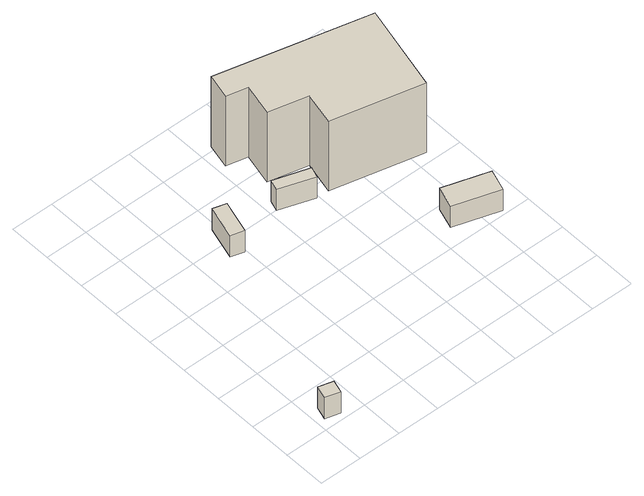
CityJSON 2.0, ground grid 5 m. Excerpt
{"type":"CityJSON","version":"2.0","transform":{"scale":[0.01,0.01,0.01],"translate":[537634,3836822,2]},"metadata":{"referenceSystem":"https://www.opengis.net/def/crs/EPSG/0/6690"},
"CityObjects":{
"building1":{"type":"Building","attributes":{"class":"3001","BuildingDetailAttribute.specifiedBuildingCoverageRate":0.6,"BuildingDetailAttribute.surveyYear":2017,"BuildingTsunamiRiskAttribute.description":"1","BuildingTsunamiRiskAttribute.rank":"2","BuildingTsunamiRiskAttribute.depth":0.85,"BuildingHighTideRiskAttribute.description":"1","BuildingHighTideRiskAttribute.rank":"3","BuildingHighTideRiskAttribute.depth":3.79,"BuildingIDAttribute.prefecture":"27","BuildingIDAttribute.city":"27104"},"geometry":[{"type":"Solid","lod":"1","boundaries":[[[[0,1,2,3]],[[2,4,5,3]],[[1,6,4,2]],[[0,7,6,1]],[[3,5,7,0]],[[4,6,7,5]]]]}]},
"building2":{"type":"Building","attributes":{"class":"3001","BuildingDetailAttribute.specifiedBuildingCoverageRate":0.6,"BuildingDetailAttribute.surveyYear":2017,"BuildingTsunamiRiskAttribute.description":"1","BuildingTsunamiRiskAttribute.rank":"2","BuildingTsunamiRiskAttribute.depth":0.81,"BuildingHighTideRiskAttribute.description":"1","BuildingHighTideRiskAttribute.rank":"3","BuildingHighTideRiskAttribute.depth":3.78,"BuildingIDAttribute.prefecture":"27","BuildingIDAttribute.city":"27104"},"geometry":[{"type":"Solid","lod":"1","boundaries":[[[[8,9,10,11]],[[10,12,13,11]],[[9,14,12,10]],[[8,15,14,9]],[[11,13,15,8]],[[12,14,15,13]]]]}]},
"building3":{"type":"Building","attributes":{"class":"3001","BuildingDetailAttribute.specifiedBuildingCoverageRate":0.6,"BuildingDetailAttribute.surveyYear":2017,"BuildingTsunamiRiskAttribute.description":"1","BuildingTsunamiRiskAttribute.rank":"2","BuildingTsunamiRiskAttribute.depth":0.76,"BuildingHighTideRiskAttribute.description":"1","BuildingHighTideRiskAttribute.rank":"3","BuildingHighTideRiskAttribute.depth":3.68,"BuildingIDAttribute.prefecture":"27","BuildingIDAttribute.city":"27104"},"geometry":[{"type":"Solid","lod":"1","boundaries":[[[[16,17,18,19]],[[18,20,21,19]],[[17,22,20,18]],[[16,23,22,17]],[[19,21,23,16]],[[20,22,23,21]]]]}]},
"building4":{"type":"Building","attributes":{"class":"3001","measuredHeight":9.8,"BuildingDetailAttribute.specifiedBuildingCoverageRate":0.6,"BuildingDetailAttribute.surveyYear":2017,"BuildingTsunamiRiskAttribute.description":"1","BuildingTsunamiRiskAttribute.rank":"2","BuildingTsunamiRiskAttribute.depth":0.76,"BuildingHighTideRiskAttribute.description":"1","BuildingHighTideRiskAttribute.rank":"3","BuildingHighTideRiskAttribute.depth":3.68,"BuildingIDAttribute.prefecture":"27","BuildingIDAttribute.city":"27104"},"geometry":[{"type":"Solid","lod":"1","boundaries":[[[[24,25,26,27,28,29,30,31]],[[30,32,33,31]],[[29,34,32,30]],[[28,35,34,29]],[[27,36,35,28]],[[26,37,36,27]],[[25,38,37,26]],[[24,39,38,25]],[[31,33,39,24]],[[32,34,35,36,37,38,39,33]]]]}]},
"building5":{"type":"Building","attributes":{"class":"3001","BuildingDetailAttribute.specifiedBuildingCoverageRate":0.6,"BuildingDetailAttribute.surveyYear":2017,"BuildingTsunamiRiskAttribute.description":"1","BuildingTsunamiRiskAttribute.rank":"2","BuildingTsunamiRiskAttribute.depth":0.59,"BuildingHighTideRiskAttribute.description":"1","BuildingHighTideRiskAttribute.rank":"3","BuildingHighTideRiskAttribute.depth":3.51,"BuildingIDAttribute.prefecture":"27","BuildingIDAttribute.city":"27104"},"geometry":[{"type":"Solid","lod":"1","boundaries":[[[[40,41,42,43]],[[42,44,45,43]],[[41,46,44,42]],[[40,47,46,41]],[[43,45,47,40]],[[44,46,47,45]]]]}]},
"building6":{"type":"Building","attributes":{"class":"3001","BuildingDetailAttribute.specifiedBuildingCoverageRate":0.6,"BuildingDetailAttribute.surveyYear":2017,"BuildingTsunamiRiskAttribute.description":"1","BuildingTsunamiRiskAttribute.rank":"2","BuildingTsunamiRiskAttribute.depth":0.75,"BuildingHighTideRiskAttribute.description":"1","BuildingHighTideRiskAttribute.rank":"3","BuildingHighTideRiskAttribute.depth":3.67,"BuildingIDAttribute.prefecture":"27","BuildingIDAttribute.city":"27104"},"geometry":[{"type":"Solid","lod":"1","boundaries":[[[[48,49,50,51]],[[50,52,53,51]],[[49,54,52,50]],[[48,55,54,49]],[[51,53,55,48]],[[52,54,55,53]]]]}]}
},
"vertices":[
[93,123,28],[135,275,28],[303,228,28],[261,76,28],[303,228,328],[261,76,328],[135,275,328],[93,123,328],
[812,2317,53],[921,2703,53],[1074,2660,53],[965,2273,53],[1074,2660,353],[965,2273,353],[921,2703,353],[812,2317,353],
[1550,2475,61],[1590,2598,61],[1996,2466,61],[1955,2342,61],[1996,2466,361],[1955,2342,361],[1590,2598,361],[1550,2475,361],
[2100,2341,59],[2188,2712,59],[1731,2821,59],[1818,3189,59],[1572,3247,59],[1640,3536,59],[3391,3119,59],[3147,2092,59],[3391,3119,1043],[3147,2092,1043],[1640,3536,1043],[1572,3247,1043],[1818,3189,1043],[1731,2821,1043],[2188,2712,1043],[2100,2341,1043],
[2662,1190,62],[2742,1445,62],[3273,1278,62],[3193,1023,62],[3273,1278,362],[3193,1023,362],[2742,1445,362],[2662,1190,362],
[2292,3601,58],[2360,3848,58],[2904,3698,58],[2836,3450,58],[2904,3698,358],[2836,3450,358],[2360,3848,358],[2292,3601,358]
]}
